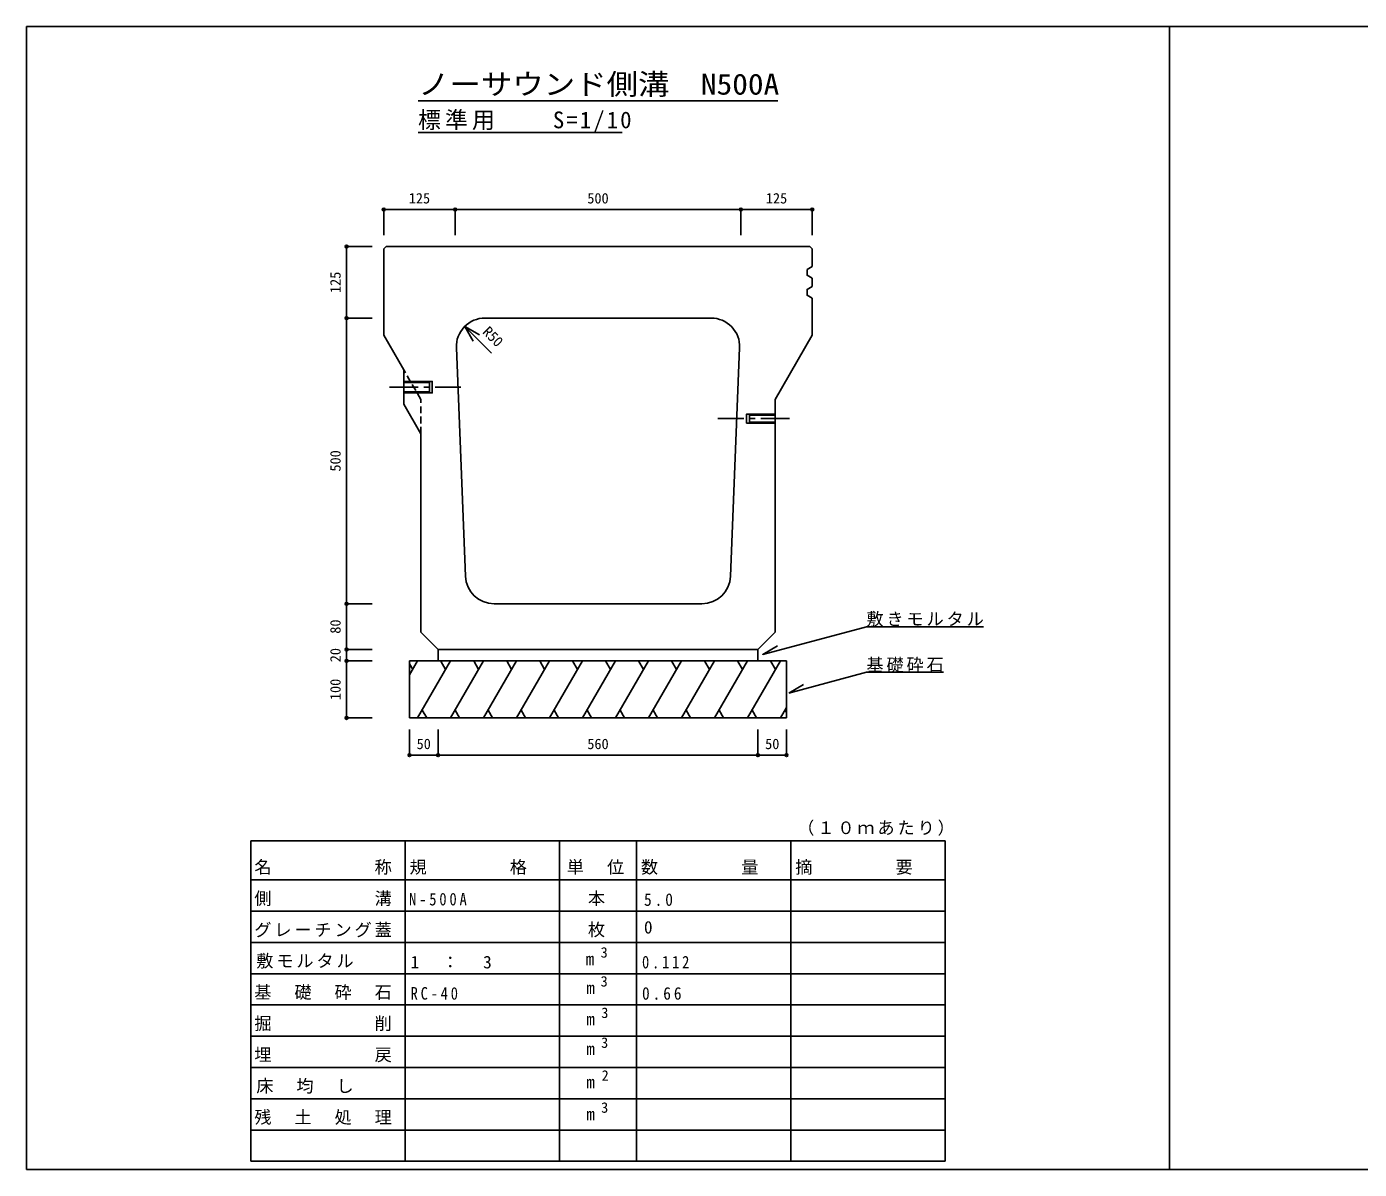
# Model space of a CAD drawing. Units: millimetres at full size, sheet at 1:10. Extents: x -3420 to 2580, y 915 to 2915.
# Drawn here: x -3420 to -1088, y 915 to 2915 of the extents above; entities that cross this region are included whole.
import ezdxf
from ezdxf.enums import TextEntityAlignment as Align

# ---------------------------------------------------------------- set-up
doc = ezdxf.new("R2010")
doc.units = ezdxf.units.MM
doc.header["$LTSCALE"] = 10
doc.header["$PDMODE"] = 32
doc.header["$PDSIZE"] = 5
doc.linetypes.add('CHAIN1', pattern=[8, 5, -1, 1, -1])
doc.linetypes.add('DASHED1', pattern=[1.8, 1.2, -0.6])
doc.layers.add('0-0_通り芯', color=7, linetype='Continuous')
doc.styles.add('ＭＳ ゴシック', font='')
doc.styles.get('ＭＳ ゴシック').set_extended_font_data('MS Gothic')

msp = doc.modelspace()

# ---------------------------------------------------------------- linework, layer by layer
at = {"layer": '0-0_通り芯', "color": 2}
for p, q in [((-3420.16, 2915.05), (-3420.16, 915.05)), ((-1420.16, 2915.05), (-1420.16, 915.05)), ((-3420.16, 915.05), (-1420.16, 915.05)), ((-1420.16, 915.05), (579.84, 915.05))]:
    msp.add_line(p, q, dxfattribs=at)
at = {"layer": '0-0_通り芯'}
for p, q in [((-2735.16, 2785.05), (-2105.16, 2785.05)), ((-2735.16, 2730.05), (-2377.66, 2730.05)), ((-1950.39, 1864.83), (-1745.39, 1864.83)), ((-2700.16, 1805.05), (-2700.16, 1825.05)), ((-2140.16, 1805.05), (-2140.16, 1825.05)), ((-2750.16, 1705.05), (-2750.16, 1805.05)), ((-2090.16, 1805.05), (-2750.16, 1805.05)), ((-2735.89, 1805.05), (-2750.16, 1780.34)), ((-2750.16, 1799.79), (-2744.54, 1790.07)), ((-2678.16, 1805.05), (-2735.89, 1705.05)), ((-2695.16, 1804.53), (-2686.81, 1790.07)), ((-2620.42, 1805.05), (-2678.16, 1705.05)), ((-2637.73, 1805.05), (-2629.07, 1790.07)), ((-2562.69, 1805.05), (-2620.42, 1705.05)), ((-2579.99, 1805.05), (-2571.34, 1790.07)), ((-2504.95, 1805.05), (-2562.69, 1705.05)), ((-2522.26, 1805.05), (-2513.6, 1790.07)), ((-2447.22, 1805.05), (-2504.95, 1705.05)), ((-2464.52, 1805.05), (-2455.87, 1790.07)), ((-2389.48, 1805.05), (-2447.22, 1705.05)), ((-2406.79, 1805.05), (-2398.13, 1790.07)), ((-2331.75, 1805.05), (-2389.48, 1705.05)), ((-2349.05, 1805.05), (-2340.4, 1790.07)), ((-2274.01, 1805.05), (-2331.75, 1705.05)), ((-2291.32, 1805.05), (-2282.66, 1790.07)), ((-2216.28, 1805.05), (-2274.01, 1705.05)), ((-2233.58, 1805.05), (-2224.93, 1790.07)), ((-2158.54, 1805.05), (-2216.28, 1705.05)), ((-2175.85, 1805.05), (-2167.19, 1790.07)), ((-2100.81, 1805.05), (-2158.54, 1705.05)), ((-2118.11, 1805.05), (-2109.46, 1790.07)), ((-2090.16, 1705.05), (-2090.16, 1805.05)), ((-1950.39, 1785.02), (-2086.27, 1748.61)), ((-1950.39, 1785.02), (-1815.39, 1785.02)), ((-2086.27, 1748.61), (-2060.29, 1763.61)), ((-2090.16, 1705.05), (-2750.16, 1705.05)), ((-2727.97, 1718.77), (-2720.05, 1705.05)), ((-2670.24, 1718.77), (-2662.32, 1705.05)), ((-2612.5, 1718.77), (-2604.58, 1705.05)), ((-2554.77, 1718.77), (-2546.85, 1705.05)), ((-2497.03, 1718.77), (-2489.11, 1705.05)), ((-2439.3, 1718.77), (-2431.38, 1705.05)), ((-2381.56, 1718.77), (-2373.64, 1705.05)), ((-2323.83, 1718.77), (-2315.91, 1705.05)), ((-2266.09, 1718.77), (-2258.17, 1705.05)), ((-2208.36, 1718.77), (-2200.44, 1705.05)), ((-2150.62, 1718.77), (-2142.7, 1705.05)), ((-2090.16, 1723.49), (-2100.81, 1705.05)), ((-2092.89, 1718.77), (-2090.16, 1714.05)), ((-3027.66, 1490.05), (-1812.66, 1490.05)), ((-3027.66, 1490.05), (-3027.66, 1366.93)), ((-2757.66, 1490.05), (-2757.66, 1366.93)), ((-2487.66, 1490.05), (-2487.66, 1366.93)), ((-2352.66, 1490.05), (-2352.66, 1366.93)), ((-2082.66, 1490.05), (-2082.66, 1366.93)), ((-1812.66, 1490.05), (-1812.66, 1366.93)), ((-3027.66, 1421.65), (-1812.66, 1421.65)), ((-3027.66, 1366.93), (-1812.66, 1366.93)), ((-3027.66, 1366.93), (-3027.66, 929.17)), ((-2757.66, 1366.93), (-2757.66, 929.17)), ((-2487.66, 1366.93), (-2487.66, 929.17)), ((-2352.66, 1366.93), (-2352.66, 929.17)), ((-2082.66, 1366.93), (-2082.66, 929.17)), ((-1812.66, 1366.93), (-1812.66, 929.17)), ((-3027.66, 1312.21), (-1812.66, 1312.21)), ((-3027.66, 1257.49), (-1812.66, 1257.49)), ((-3027.66, 1202.77), (-1812.66, 1202.77)), ((-3027.66, 1148.05), (-1812.66, 1148.05)), ((-3027.66, 1093.33), (-1812.66, 1093.33)), ((-3027.66, 1038.61), (-1812.66, 1038.61)), ((-3027.66, 983.89), (-1812.66, 983.89)), ((-3027.66, 929.17), (-1812.66, 929.17)), ((-2942.16, 929.17), (-2033.16, 929.17))]:
    msp.add_line(p, q, dxfattribs=at)
at = {"layer": '0-0_通り芯', "color": 4}
for p, q in [((-2795.16, 2595.05), (-2670.16, 2595.05)), ((-2795.16, 2595.05), (-2795.16, 2550.05)), ((-2670.16, 2595.05), (-2670.16, 2550.05)), ((-2670.16, 2595.05), (-2170.16, 2595.05)), ((-2170.16, 2595.05), (-2170.16, 2550.05)), ((-2170.16, 2595.05), (-2045.16, 2595.05)), ((-2045.16, 2595.05), (-2045.16, 2550.05)), ((-2860.16, 2405.05), (-2860.16, 2530.05)), ((-2860.16, 2530.05), (-2815.16, 2530.05)), ((-2860.16, 1905.05), (-2860.16, 2405.05)), ((-2860.16, 2405.05), (-2815.16, 2405.05)), ((-2653.48, 2390.41), (-2627.5, 2375.41)), ((-2653.48, 2390.41), (-2638.48, 2364.43)), ((-2606.47, 2343.4), (-2653.48, 2390.41)), ((-2860.16, 1825.05), (-2860.16, 1905.05)), ((-2860.16, 1905.05), (-2815.16, 1905.05)), ((-2860.16, 1805.05), (-2860.16, 1825.05)), ((-2860.16, 1825.05), (-2815.16, 1825.05)), ((-2860.16, 1705.05), (-2860.16, 1805.05)), ((-2860.16, 1805.05), (-2815.16, 1805.05)), ((-2860.16, 1705.05), (-2815.16, 1705.05)), ((-2750.16, 1640.05), (-2750.16, 1685.05)), ((-2700.16, 1640.05), (-2700.16, 1685.05)), ((-2140.16, 1640.05), (-2140.16, 1685.05)), ((-2090.16, 1640.05), (-2090.16, 1685.05)), ((-2750.16, 1640.05), (-2700.16, 1640.05)), ((-2700.16, 1640.05), (-2140.16, 1640.05)), ((-2140.16, 1640.05), (-2090.16, 1640.05))]:
    msp.add_line(p, q, dxfattribs=at)
at = {"layer": '0-0_通り芯', "color": 3}
for p, q in [((-2791.16, 2530.05), (-2795.16, 2526.05)), ((-2795.16, 2526.05), (-2795.16, 2375.05)), ((-2049.16, 2530.05), (-2791.16, 2530.05)), ((-2049.16, 2530.05), (-2045.16, 2526.05)), ((-2045.16, 2526.05), (-2045.16, 2495.05)), ((-2045.16, 2495.05), (-2054.16, 2490.05)), ((-2045.16, 2475.05), (-2045.16, 2460.05)), ((-2045.16, 2440.05), (-2045.16, 2375.05)), ((-2222.2, 2405.05), (-2618.12, 2405.05)), ((-2795.16, 2375.05), (-2760.16, 2314.43)), ((-2045.16, 2375.05), (-2110.16, 2262.47)), ((-2652.08, 1953.05), (-2668.08, 2353.05)), ((-2188.24, 1953.05), (-2172.24, 2353.05)), ((-2110.16, 1855.05), (-2110.16, 2262.47)), ((-2730.16, 1855.05), (-2730.16, 2202.47)), ((-2238.2, 1905.05), (-2602.12, 1905.05)), ((-2730.16, 1855.05), (-2700.16, 1825.05)), ((-2140.16, 1825.05), (-2110.16, 1855.05)), ((-2140.16, 1825.05), (-2700.16, 1825.05))]:
    msp.add_line(p, q, dxfattribs=at)
at = {"layer": '0-0_通り芯', "color": 3, "linetype": 'DASHED1'}
for p, q in [((-2730.16, 2262.47), (-2760.16, 2314.43)), ((-2730.16, 2202.47), (-2730.16, 2262.47))]:
    msp.add_line(p, q, dxfattribs=at)
at = {"layer": '0-0_通り芯', "linetype": 'CHAIN1'}
for p, q in [((-2785.16, 2284.07), (-2660.16, 2284.07)), ((-2085.16, 2229.07), (-2210.16, 2229.07))]:
    msp.add_line(p, q, dxfattribs=at)
at = {"layer": '0-0_通り芯', "color": 2}
msp.add_lwpolyline([(-3420.16, 2915.05), (2579.84, 2915.05), (2579.84, 915.05)], dxfattribs=at)
at = {"layer": '0-0_通り芯', "color": 3}
for points in [[(-2054.16, 2490.05), (-2054.16, 2480.05), (-2045.16, 2475.05)], [(-2045.16, 2460.05), (-2054.16, 2455.05), (-2054.16, 2445.05), (-2045.16, 2440.05)], [(-2760.16, 2314.43), (-2760.16, 2254.43), (-2730.16, 2202.47)]]:
    msp.add_lwpolyline(points, dxfattribs=at)
at = {"layer": '0-0_通り芯'}
for points in [[(-2760.16, 2294.07), (-2710.16, 2294.07), (-2710.16, 2274.07), (-2760.16, 2274.07)], [(-2760.16, 2276.07), (-2715.16, 2276.07), (-2715.16, 2292.07), (-2760.16, 2292.07)], [(-2110.16, 2237.07), (-2160.16, 2237.07), (-2160.16, 2221.07), (-2110.16, 2221.07)], [(-2110.16, 2223.07), (-2155.16, 2223.07), (-2155.16, 2235.07), (-2110.16, 2235.07)], [(-1950.39, 1864.83), (-2131.89, 1816.19), (-2105.91, 1831.19)]]:
    msp.add_lwpolyline(points, dxfattribs=at)
at = {"layer": '0-0_通り芯', "color": 3}
for centre, start, end in [((-2618.12, 2355.05), 90, 182.29061), ((-2222.2, 2355.05), 357.70939, 90), ((-2602.12, 1955.05), 182.29061, 270), ((-2238.2, 1955.05), 270, 357.70939)]:
    msp.add_arc(centre, 50, start, end, dxfattribs=at)
at = {"layer": '0-0_通り芯', "color": 4}
for p in [(-2795.16, 2595.05), (-2670.16, 2595.05), (-2170.16, 2595.05), (-2045.16, 2595.05), (-2860.16, 2530.05), (-2860.16, 2405.05), (-2860.16, 1905.05), (-2860.16, 1825.05), (-2860.16, 1805.05), (-2860.16, 1705.05), (-2750.16, 1640.05), (-2700.16, 1640.05), (-2140.16, 1640.05), (-2090.16, 1640.05)]:
    msp.add_point(p, dxfattribs=at)

# ---------------------------------------------------------------- texts
at = {"layer": '0-0_通り芯', "color": 3, "style": 'ＭＳ ゴシック', "width": 1.1}
msp.add_text('ノーサウンド側溝\u3000N500A', height=36.66, dxfattribs=at).set_placement((-2735.16, 2785.05), align=Align.BOTTOM_LEFT)
at = {"layer": '0-0_通り芯', "color": 4, "style": 'ＭＳ ゴシック'}
for s, p in [('125', (-2751.41, 2600.05)), ('500', (-2438.91, 2600.05)), ('125', (-2126.41, 2600.05)), ('50', (-2737.66, 1645.05)), ('560', (-2438.91, 1645.05)), ('50', (-2127.66, 1645.05)), ('3', (-2415.64, 1280.11)), ('3', (-2415.64, 1229.5)), ('3', (-2414.47, 1174.43)), ('3', (-2414.74, 1122.18)), ('2', (-2413.84, 1064.65)), ('3', (-2414.74, 1008.56))]:
    msp.add_text(s, height=18.33, dxfattribs=at).set_placement(p, align=Align.BOTTOM_LEFT)
for s, rotation, p in [('125', 90, (-2865.16, 2448.8)), ('R50', 315, (-2627.5, 2375.41)), ('500', 90, (-2865.16, 2136.3)), ('80', 90, (-2865.16, 1852.55)), ('20', 90, (-2865.16, 1802.55)), ('100', 90, (-2865.16, 1736.3))]:
    msp.add_text(s, height=18.33, rotation=rotation, dxfattribs=at).set_placement(p, align=Align.BOTTOM_LEFT)
at = {"layer": '0-0_通り芯', "style": 'ＭＳ ゴシック'}
for s, p in [('0', (-2339.66, 1321.15)), ('m', (-2441.74, 1265.75)), ('m', (-2440.84, 1215.13)), ('m', (-2440.84, 1160.41)), ('m', (-2440.84, 1108.43)), ('m', (-2440.75, 1050.29)), ('m', (-2440.57, 994.2))]:
    msp.add_text(s, height=21.99, dxfattribs=at).set_placement(p, align=Align.BOTTOM_LEFT)
at = {"layer": '0-0_通り芯', "attachment_point": 7, "style": 'ＭＳ ゴシック'}
for s, insert, char_height in [('\\T1.18;標準用\u3000\u3000S=1/10', (-2735.16, 2730.05), 29.33), ('\\T1.17;敷きモルタル', (-1950.39, 1864.83), 21.99), ('\\T1.17;基礎砕石', (-1950.39, 1785.02), 21.99), ('\\T1.17;（１０ｍあたり）', (-2071.41, 1498.99), 21.99), ('\\T1.17;名\u3000\u3000\u3000\u3000\u3000称', (-3021.66, 1430.59), 21.99), ('\\T1.17;規\u3000\u3000\u3000\u3000格', (-2749.91, 1430.59), 21.99), ('\\T1.17;単\u3000位', (-2474.66, 1430.59), 21.99), ('\\T1.17;数\u3000\u3000\u3000\u3000量', (-2344.91, 1430.59), 21.99), ('\\T1.17;摘\u3000\u3000\u3000\u3000要', (-2074.91, 1430.59), 21.99), ('\\T1.17;側\u3000\u3000\u3000\u3000\u3000溝', (-3021.66, 1375.87), 21.99), ('\\T1.17;\u3000本', (-2472.91, 1375.87), 21.99), ('\\T1.39;\\W0.85;N-500A', (-2750.91, 1376.66), 21.99), ('\\T1.38;\\W0.9;5.0', (-2339.66, 1375.87), 21.99), ('\\T1.17;グレーチング蓋', (-3021.66, 1321.15), 21.99), ('\\T1.17;\u3000枚', (-2472.91, 1321.15), 21.99), ('\\T1.17;敷モルタル', (-3018.16, 1266.43), 21.99), ('\\T1.21;1\u3000：\u30003', (-2748.16, 1266.43), 21.99), ('\\T1.38;\\W0.85;0.112', (-2343.16, 1266.43), 21.99), ('\\T1.17;基\u3000礎\u3000砕\u3000石', (-3021.66, 1211.71), 21.99), ('\\T1.38;\\W0.85;RC-40', (-2748.16, 1211.71), 21.99), ('\\T1.38;\\W0.9;0.66', (-2343.16, 1211.71), 21.99), ('\\T1.17;掘\u3000\u3000\u3000\u3000\u3000削', (-3021.66, 1156.99), 21.99), ('\\T1.17;埋\u3000\u3000\u3000\u3000\u3000戻', (-3021.66, 1102.27), 21.99), ('\\T1.17;床\u3000均\u3000し', (-3018.16, 1047.55), 21.99), ('\\T1.17;残\u3000土\u3000処\u3000理', (-3021.66, 992.83), 21.99)]:
    msp.add_mtext(s, dxfattribs=dict(at, insert=insert, char_height=char_height))

doc.saveas('drawing.dxf')
